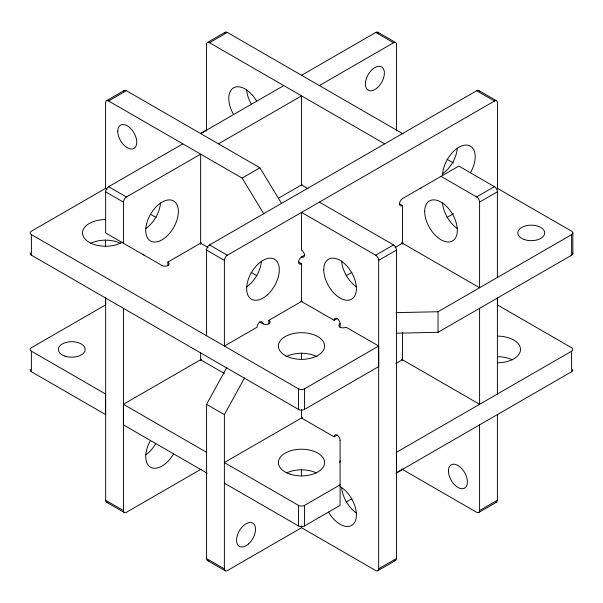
<?xml version="1.0" encoding="UTF-8"?>
<svg xmlns="http://www.w3.org/2000/svg" width="603" height="603" viewBox="0 0 603 603"><rect width="100%" height="100%" fill="white"/><g stroke="black" fill="none" stroke-linecap="round" stroke-linejoin="round"><path stroke-width="0.9" d="M206.52 130.941L206.528 44.418A4.198 2.427 60 0 1 209.49 42.707L227.301 32.419L403.008 133.851M226.766 367.574L206.573 404.342L206.573 558.582L224.384 568.863A4.198 2.427 -60 0 0 227.354 570.581L301.56 527.738L375.677 570.521A4.198 2.427 60 0 0 378.646 568.81L378.669 260.338A4.198 2.427 60 0 0 375.699 255.197L301.492 212.354L301.492 250.057A4.198 2.427 60 0 1 304.455 255.197A4.198 2.427 60 0 1 301.492 256.916L304.801 255.084M394.256 560.564A4.198 2.427 60 0 0 396.457 558.529L396.473 250.057A4.198 2.427 60 0 0 393.51 244.916L319.296 202.073M224.384 568.863L224.384 414.623L244.577 377.855M106.445 100.754L124.256 90.465M207.394 42.496L225.205 32.215M107.206 189.304L105.578 188.362L105.578 102.676A4.198 2.427 60 0 1 108.548 100.957L126.359 90.676L259.931 167.792L281.676 203.663M105.517 188.4L31.401 231.19A4.198 2.427 0 0 0 31.401 234.612L31.401 255.182L298.53 409.429A4.198 2.427 0 0 0 304.47 409.429L378.676 366.586L378.676 346.024L346.024 327.173A4.198 2.427 0 0 1 340.092 327.173A4.198 2.427 0 0 1 340.092 323.743L340.077 327.489M200.814 133.376L206.512 130.09M162.049 265.524L105.653 232.962L105.653 191.844A4.198 2.427 -60 0 1 108.623 186.704L182.83 143.846M200.641 133.565L283.757 85.581M301.56 75.3L375.775 32.449A4.198 2.427 -60 0 1 378.639 33.338M123.464 243.243L123.464 202.126A4.198 2.427 -60 0 1 126.434 196.985L200.641 154.127L200.641 244.298M218.452 143.846L301.56 95.862L301.56 185.091M319.371 85.581L393.586 42.738A4.198 2.427 -60 0 1 396.548 44.449L396.548 130.972M108.548 100.957L242.12 178.081L259.931 167.792M167.92 265.787L167.92 262.049L201.274 242.79M278.548 198.183L302.133 184.563M105.495 304.945L31.379 347.735A4.198 2.427 0 0 0 31.379 351.165L31.379 371.734L105.585 414.578L105.585 394.008L31.379 351.165M206.573 335.788L206.573 250.102A4.198 2.427 -60 0 1 209.543 244.961L476.694 90.744A4.198 2.427 -60 0 1 478.797 90.54L496.608 100.822M259.674 321.874L262.976 323.796A4.198 2.427 -60 0 0 260.006 322.077A4.198 2.427 -60 0 0 257.036 327.218L224.384 346.069L224.384 260.383A4.198 2.427 -60 0 1 227.354 255.242L494.505 101.025A4.198 2.427 -60 0 1 497.475 102.744L497.475 189.267M402.412 198.643L458.815 166.081L494.422 186.644A4.198 2.427 60 0 1 497.392 191.784L497.4 277.478M375.699 255.197L393.51 244.916M441.004 176.362L476.611 196.925L494.422 186.644M207.078 473.182L123.396 424.859L123.396 404.289L201.485 359.207M268.848 324.052L268.848 320.314L302.193 301.063M346.122 275.707L351.813 272.413M394.927 247.524L403.06 242.828M446.981 217.472L453.486 213.718M401.508 242.677L479.589 287.759L479.581 202.065L497.392 191.784M378.669 260.338L396.473 250.057M300.791 301.07L334.137 320.321L337.379 318.452M31.401 234.612L298.53 388.867A4.198 2.427 0 0 0 304.47 388.867L378.676 346.024M396.111 312.64L438.042 311.743L571.621 234.627A4.198 2.427 0 0 0 571.621 231.198L497.415 188.355M396.111 333.21L438.042 332.313L571.621 255.19A4.198 2.427 0 0 0 572.707 252.853M201.364 469.028L126.434 512.286A4.198 2.427 -60 0 1 123.464 510.568L105.653 500.286L105.653 298.086M302.412 417.48L224.324 462.561L298.538 505.397A4.198 2.427 0 0 0 304.477 505.397L340.092 484.842M395.952 363.473L402.457 359.712M301.606 418.075L334.137 436.858L337.379 434.989M497.475 297.422L497.475 304.945L571.599 347.75A4.198 2.427 0 0 1 571.599 351.18L396.488 452.28L396.488 472.842L571.599 371.742A4.198 2.427 0 0 0 572.684 369.405M224.324 483.124L298.538 525.967A4.198 2.427 0 0 0 304.477 525.967L340.092 505.404L340.092 440.28M346.265 501.93L351.971 498.636M395.967 473.227L402.487 469.466M378.646 568.81L396.457 558.529M401.688 469.006L476.619 512.264A4.198 2.427 60 0 0 479.589 510.553L497.4 500.271L497.4 414.585M377.772 570.732L395.583 560.451M478.722 512.475L496.533 502.193M377.87 32.245L395.681 42.527M375.775 32.449L393.586 42.738M476.694 90.744L494.505 101.025M447.011 159.252L453.524 163.021M209.49 42.707L384.601 143.8M399.246 203.671L402.487 205.54L402.487 244.049M301.455 184.917L307.967 188.671M298.327 261.943L301.56 263.812L301.56 301.379M108.623 186.704L126.434 196.985M209.543 244.961L227.354 255.242M150.313 214.193L156.011 217.479M200.746 243.303L208.065 247.531M251.172 272.42L256.87 275.707M401.508 359.215L479.589 404.296L479.589 308.329M105.653 191.844L123.464 202.126M206.573 250.102L224.384 260.383M200.746 359.848L224.331 373.461M206.573 404.342L224.384 414.623M123.396 404.289L206.512 452.28M106.52 502.209L124.331 512.49M207.447 560.504L225.258 570.785M242.12 178.081L263.865 213.952M572.85 232.916L572.85 253.479M571.621 234.627L571.621 255.19M571.599 351.18L571.599 371.742M497.4 298.04L497.4 394.015M479.589 424.866L479.589 510.553M438.042 311.743L438.042 332.313M402.487 332.336L402.487 360.519M304.477 505.397L304.477 525.967M304.47 388.867L304.47 409.429M301.56 353.034L301.56 359.614M301.56 409.392L301.56 418.784M301.56 469.503L301.56 476.076M301.56 525.854L301.56 527.738M298.53 388.867L298.53 409.429M298.538 505.397L298.538 525.967M200.641 352.31L200.641 360.76M123.464 308.367L123.464 510.568M105.578 239.979L105.578 246.567M105.578 297.369L105.578 304.899M160.504 202.932A23.087 13.334 -60 0 1 145.662 228.643M107.854 502.329A4.198 2.427 -60 0 1 105.653 500.286M155.785 443.567A23.087 13.334 -60 0 1 145.662 454.866M173.596 453.855A23.087 13.334 -60 0 1 150.509 467.182A23.087 13.334 -60 0 1 150.509 440.522M261.431 261.205A23.087 13.334 -60 0 1 246.582 286.915M479.264 90.978A4.198 2.427 -60 0 1 479.566 91.633M457.338 148.089A23.087 13.334 -60 0 1 442.496 173.807M208.774 560.624A4.198 2.427 -60 0 1 206.573 558.582M420.299 188.407A4.198 2.427 -60 0 1 421.067 188.076M402.487 205.54A4.198 2.427 -60 0 1 399.518 203.829A4.198 2.427 -60 0 1 402.487 198.689M301.56 263.812A4.198 2.427 -60 0 1 298.598 262.094A4.198 2.427 -60 0 1 301.56 256.953M442.564 175.548A23.087 13.334 -60 0 1 465.132 145.104A23.087 13.334 -60 0 1 470.43 172.79M334.137 436.858A4.198 2.427 60 0 1 337.107 435.147A4.198 2.427 60 0 1 340.077 440.288M340.077 486.561A23.087 13.334 60 0 1 355.159 521.331A23.087 13.334 60 0 1 328.529 512.075M334.137 320.321A4.198 2.427 60 0 1 337.107 318.61A4.198 2.427 60 0 1 340.077 323.751M340.077 460.85A4.198 2.427 60 0 1 339.677 462.335M123.487 91.558A4.198 2.427 60 0 1 126.359 90.676M356.471 513.093A23.087 13.334 60 0 1 341.622 487.375M356.471 286.87A23.087 13.334 60 0 1 341.622 261.159M233.549 114.48A23.087 13.334 60 0 1 233.549 87.819A23.087 13.334 60 0 1 256.637 101.153M476.611 196.925A4.198 2.427 60 0 1 479.581 202.065M224.437 33.308A4.198 2.427 60 0 1 227.301 32.419M497.4 500.271A4.198 2.427 60 0 1 495.199 502.314M457.391 228.605A23.087 13.334 60 0 1 442.549 202.887M251.353 104.198A23.087 13.334 60 0 1 246.635 89.779M167.92 262.049A4.198 2.427 0 0 1 167.92 265.478A4.198 2.427 0 0 1 161.988 265.478M121.912 242.338A23.087 13.326 0 0 1 84.254 238.012A23.087 13.326 0 0 1 105.585 219.582M268.848 320.314A4.198 2.427 0 0 1 268.848 323.743A4.198 2.427 0 0 1 262.908 323.743M144.177 255.19A4.198 2.427 0 0 1 143.092 254.104M31.401 255.182A4.198 2.427 0 0 1 30.316 252.838M90.744 243.273A23.087 13.326 0 0 1 120.434 243.273M285.897 356.765A23.087 13.326 0 0 1 317.103 356.765M497.415 336.12A23.087 13.326 0 0 1 520.502 349.454A23.087 13.326 0 0 1 497.415 362.78M31.379 371.734A4.198 2.427 0 0 1 30.293 369.39M286.659 472.918A23.087 13.326 0 0 1 316.341 472.918M497.415 356.69A23.087 13.326 0 0 1 512.256 359.81M166.277 236.738A23.087 13.334 -60 0 0 173.596 200.972A23.087 13.334 -60 0 0 146.28 225.19A23.087 13.334 -60 0 0 166.277 236.738M377.342 87.729A13.432 7.756 -60 0 0 381.601 66.918A13.432 7.756 -60 0 0 365.704 81.013A13.432 7.756 -60 0 0 377.342 87.729M267.197 295.003A23.087 13.334 -60 0 0 274.516 259.237A23.087 13.334 -60 0 0 247.207 283.463A23.087 13.334 -60 0 0 267.197 295.003M248.511 543.936A13.432 7.756 -60 0 0 252.77 523.125A13.432 7.756 -60 0 0 236.881 537.22A13.432 7.756 -60 0 0 248.511 543.936M323.751 269.767A23.087 13.334 60 0 0 348.24 300.234A23.087 13.334 60 0 0 348.24 267.581A23.087 13.334 60 0 0 323.751 269.767M117.751 131.296A13.432 7.756 60 0 0 131.997 149.016A13.432 7.756 60 0 0 131.997 130.022A13.432 7.756 60 0 0 117.751 131.296M424.678 211.495A23.087 13.334 60 0 0 449.167 241.961A23.087 13.334 60 0 0 449.167 209.309A23.087 13.334 60 0 0 424.678 211.495M448.421 470.966A13.432 7.756 60 0 0 462.667 488.694A13.432 7.756 60 0 0 462.667 469.692A13.432 7.756 60 0 0 448.421 470.966M285.174 355.446A23.087 13.326 0 0 0 323.803 349.469A23.087 13.326 0 0 0 295.523 333.15A23.087 13.326 0 0 0 285.174 355.446M524.535 239.632A13.432 7.756 0 0 0 544.682 232.916A13.432 7.756 0 0 0 524.535 226.2A13.432 7.756 0 0 0 524.535 239.632M289.953 474.101A23.087 13.326 0 0 0 324.587 462.561A23.087 13.326 0 0 0 289.953 451.014A23.087 13.326 0 0 0 289.953 474.101M65.034 356.169A13.432 7.756 0 0 0 85.181 349.454A13.432 7.756 0 0 0 65.034 342.738A13.432 7.756 0 0 0 65.034 356.169"/></g></svg>
